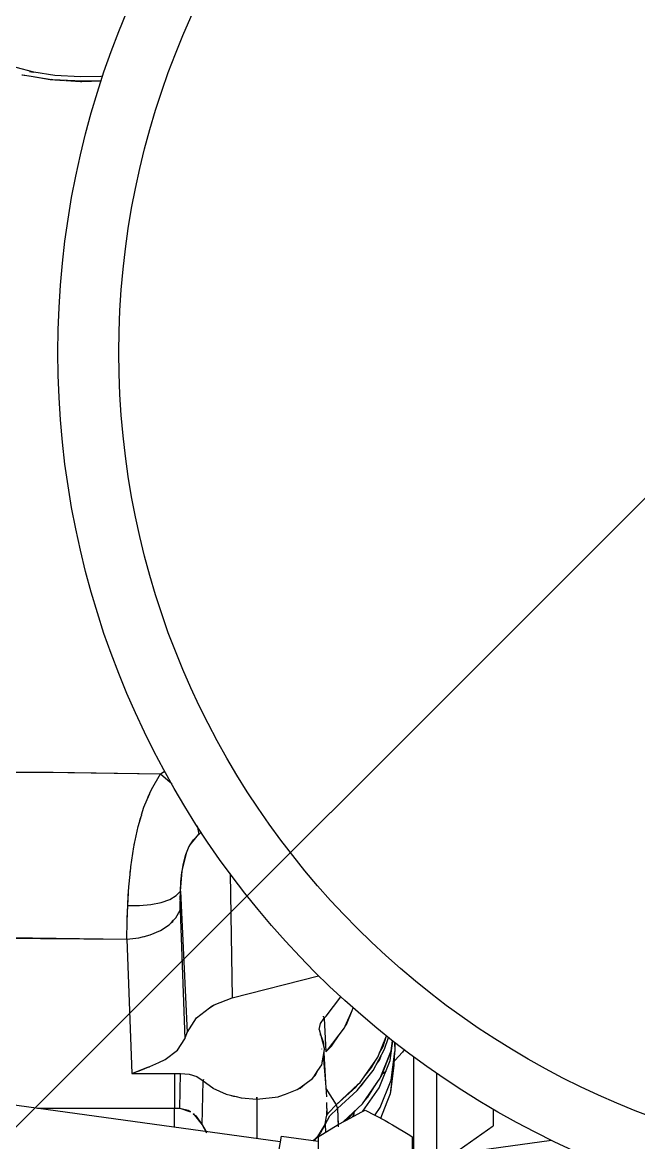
# Model space of a CAD drawing. Header units: millimetres. Extents: x 1084702 to 1166801, y 36632 to 124519.
# Drawn here: x 1102951.7 to 1103063.4, y 50461.6 to 50664.9 of the extents above; entities that cross this region are included whole.
import ezdxf

# ---------------------------------------------------------------- set-up
doc = ezdxf.new("R2010")
doc.units = ezdxf.units.MM
doc.header["$LTSCALE"] = 250
doc.layers.get('0').update_dxf_attribs({"color": 255})
doc.layers.add('%posline', color=240, linetype='Continuous')
doc.layers.add('%symbol', color=1, linetype='Continuous')
doc.styles.add('ROMANS', font='ROMANS.shx', dxfattribs={"height": 100})
doc.dimstyles.new('dott', dxfattribs={"dimscale": 100, "dimtxt": 150, "dimasz": 0.01, "dimexe": 0.5, "dimexo": 1, "dimgap": 1, "dimtad": 1, "dimdsep": 46, "dimtxsty": 'ROMANS', "dimcen": 1.5, "dimclrd": 1, "dimclre": 1, "dimclrt": 2, "dimazin": 2, "dimtfac": 1, "dimtmove": 2, "dimatfit": 3, "dimldrblk": 'DOT', "dimfxl": 1, "dimtvp": 100, "dimtolj": 1, "dimarcsym": 0})

# ---------------------------------------------------------------- blocks, each defined once
blk = doc.blocks.new('_Dot')
at = {"color": 0, "linetype": 'ByBlock', "lineweight": -2}
blk.add_line((-0.5, 0), (-1, 0), dxfattribs=at)
at = {"color": 0, "linetype": 'ByBlock', "const_width": 0.5}
blk.add_lwpolyline([(-0.25, 0, 1), (0.25, 0, 1)], format="xyb", close=True, dxfattribs=at)
blk = doc.blocks.new('GENERATOR-BORDE')
for p, q in [((-1892.25, 525.44), (-1890.97, 525.23)), ((-1892.17, 525.43), (-1892.11, 525.41)), ((-1892.11, 525.41), (-1886.89, 524.56)), ((-1890.87, 526.03), (-1890.24, 525.93)), ((-1890.56, 525.16), (-1887.13, 524.57)), ((-1887.13, 524.57), (-1884.54, 524.4)), ((-1884.31, 524.39), (-1881.64, 524.21)), ((-1881.4, 524.22), (-1877.88, 524.34)), ((-1881.64, 524.21), (-1881.41, 524.22)), ((-1901.71, 398.9), (-1890.14, 398.93)), ((-1890.14, 398.93), (-1888.16, 398.9)), ((-1888.16, 398.9), (-1886.58, 398.9)), ((-1888.12, 398.9), (-1867.11, 398.6)), ((-1886.58, 398.9), (-1867.11, 398.6)), ((-1868.79, 395.78), (-1867.11, 398.6)), ((-1867.11, 398.6), (-1866.39, 399.1)), ((-1867.11, 398.6), (-1866.38, 399.08)), ((-1867.11, 398.6), (-1865.4, 397.11)), ((-1867.11, 398.6), (-1867.1, 398.59)), ((-1865.4, 397.11), (-1865.1, 396.77)), ((-1869.55, 393.96), (-1869.09, 395.06)), ((-1869.55, 393.95), (-1869.28, 394.72)), ((-1869.28, 394.72), (-1869.05, 395.14)), ((-1869.06, 395.13), (-1868.79, 395.78)), ((-1870.56, 391.17), (-1870.14, 392.56)), ((-1870.14, 392.56), (-1869.55, 393.95)), ((-1871.19, 389.05), (-1870.59, 391.07)), ((-1870.96, 389.81), (-1870.83, 390.39)), ((-1870.83, 390.39), (-1870.55, 391.18)), ((-1871.72, 386.53), (-1871.19, 389.05)), ((-1860.5, 389.17), (-1860.2, 387.7)), ((-1871.91, 385.66), (-1871.78, 386.26)), ((-1871.89, 385.8), (-1871.71, 386.54)), ((-1861.78, 385.72), (-1860.2, 387.7)), ((-1861.76, 385.73), (-1861.18, 386.67)), ((-1861.18, 386.67), (-1860.2, 387.7)), ((-1860.2, 387.7), (-1859.76, 388.02)), ((-1860.2, 387.7), (-1860.2, 387.7)), ((-1872.51, 381.72), (-1871.96, 385.39)), ((-1871.96, 385.39), (-1871.92, 385.62)), ((-1871.91, 385.62), (-1871.89, 385.8)), ((-1863.16, 381.27), (-1862.36, 384.44)), ((-1862.55, 383.96), (-1862.05, 385.2)), ((-1862.05, 385.19), (-1861.92, 385.48)), ((-1862.04, 385.21), (-1861.96, 385.41)), ((-1861.96, 385.41), (-1861.77, 385.72)), ((-1863.15, 381.32), (-1862.98, 382.37)), ((-1862.98, 382.37), (-1862.55, 383.96)), ((-1872.86, 378.14), (-1872.64, 380.34)), ((-1872.64, 380.34), (-1872.57, 381.13)), ((-1872.62, 380.57), (-1872.55, 381.27)), ((-1872.57, 381.13), (-1872.53, 381.39)), ((-1872.54, 381.38), (-1872.51, 381.72)), ((-1863.5, 377.33), (-1863.2, 381.01)), ((-1863.42, 379.01), (-1863.26, 380.7)), ((-1863.26, 380.7), (-1863.16, 381.28)), ((-1854.53, 380.51), (-1854.16, 357.96)), ((-1854.53, 380.51), (-1854.16, 357.96)), ((-1872.92, 377.22), (-1872.86, 378.14)), ((-1863.5, 377.33), (-1863.42, 379.01)), ((-1873.08, 374.74), (-1872.93, 377)), ((-1873.08, 374.74), (-1872.97, 376.6)), ((-1872.97, 376.6), (-1872.91, 377.23)), ((-1865.47, 375.84), (-1864.28, 376.53)), ((-1865.47, 375.84), (-1864.28, 376.53)), ((-1864.28, 376.53), (-1863.5, 377.33)), ((-1864.28, 376.53), (-1863.5, 377.33)), ((-1863.58, 375.73), (-1863.5, 377.33)), ((-1863.57, 373.89), (-1863.5, 377.33)), ((-1863.5, 377.33), (-1862.29, 351.69)), ((-1873.19, 371.91), (-1873.08, 374.74)), ((-1873.17, 372.38), (-1873.08, 374.74)), ((-1873.08, 374.74), (-1870.93, 374.73)), ((-1873.08, 374.74), (-1870.93, 374.73)), ((-1870.93, 374.73), (-1868.88, 374.92)), ((-1870.93, 374.73), (-1868.88, 374.92)), ((-1868.88, 374.92), (-1867.03, 375.29)), ((-1868.88, 374.92), (-1867.03, 375.29)), ((-1867.03, 375.29), (-1865.47, 375.84)), ((-1867.03, 375.29), (-1865.47, 375.84)), ((-1863.58, 375.73), (-1863.57, 373.89)), ((-1873.23, 368.65), (-1873.19, 371.91)), ((-1873.18, 372.21), (-1873.17, 372.38)), ((-1865.17, 371.66), (-1864.77, 372.07)), ((-1864.92, 371.84), (-1864.77, 372.07)), ((-1864.77, 372.07), (-1864.36, 372.49)), ((-1864.36, 372.49), (-1863.57, 373.89)), ((-1863.57, 373.89), (-1862.72, 350.57)), ((-1863.57, 373.89), (-1862.72, 350.57)), ((-1869, 369.38), (-1867.14, 370.18)), ((-1867.14, 370.18), (-1865.57, 371.24)), ((-1865.57, 371.24), (-1865.17, 371.66)), ((-1865.17, 371.66), (-1864.92, 371.84)), ((-1918.24, 368.8), (-1890.35, 368.87)), ((-1899.25, 368.85), (-1873.23, 368.65)), ((-1890.35, 368.87), (-1873.23, 368.65)), ((-1873.23, 368.65), (-1871.06, 368.86)), ((-1873.23, 368.65), (-1872.33, 344.27)), ((-1873.23, 368.65), (-1872.33, 344.27)), ((-1871.06, 368.86), (-1870.37, 369.03)), ((-1870.37, 369.03), (-1869.69, 369.2)), ((-1870.37, 369.03), (-1870.01, 369.08)), ((-1870.01, 369.08), (-1869.69, 369.2)), ((-1869.69, 369.2), (-1869, 369.38)), ((-1854.16, 357.96), (-1838.47, 362)), ((-1857.42, 356.68), (-1854.16, 357.96)), ((-1837.09, 354.68), (-1834.45, 358.17)), ((-1837.09, 354.68), (-1834.45, 358.17)), ((-1860.59, 354.37), (-1858.26, 356.17)), ((-1858.26, 356.17), (-1857.42, 356.68)), ((-1858.26, 356.17), (-1857.79, 356.53)), ((-1857.79, 356.53), (-1857.42, 356.68)), ((-1833.63, 352.83), (-1832.4, 355.7)), ((-1833.43, 353.12), (-1832.4, 355.7)), ((-1832.4, 355.7), (-1832.21, 356.15)), ((-1862.29, 351.69), (-1860.59, 354.37)), ((-1860.76, 354.1), (-1860.12, 354.73)), ((-1838.14, 353.31), (-1837.46, 354.3)), ((-1838.14, 353.31), (-1837.46, 354.3)), ((-1837.62, 354.63), (-1837.62, 354.51)), ((-1837.62, 354.63), (-1837.62, 354.51)), ((-1837.58, 354.6), (-1837.46, 354.3)), ((-1837.46, 354.3), (-1837.09, 354.68)), ((-1837.46, 354.3), (-1837.09, 354.68)), ((-1837.46, 354.3), (-1837.13, 348.16)), ((-1837.46, 354.3), (-1837.13, 348.16)), ((-1862.72, 350.57), (-1862.29, 351.69)), ((-1862.72, 350.57), (-1862.29, 351.69)), ((-1838.35, 352.21), (-1838.14, 353.31)), ((-1838.35, 352.21), (-1838.14, 353.31)), ((-1838.35, 352.21), (-1838.08, 351.13)), ((-1838.35, 352.21), (-1838.08, 351.13)), ((-1836.84, 348.47), (-1833.75, 352.56)), ((-1833.75, 352.56), (-1833.63, 352.83)), ((-1833.63, 352.83), (-1833.43, 353.12)), ((-1864.06, 348.46), (-1862.72, 350.57)), ((-1864.06, 348.46), (-1862.72, 350.57)), ((-1838.22, 351.33), (-1838.08, 351.13)), ((-1838.08, 351.13), (-1838.08, 351.12)), ((-1838.08, 351.13), (-1838.08, 351.12)), ((-1838.08, 351.13), (-1837.59, 349.79)), ((-1838.08, 351.13), (-1837.41, 348.6)), ((-1837.59, 349.79), (-1837.59, 349.27)), ((-1837.59, 349.79), (-1837.56, 349.16)), ((-1836.15, 349.23), (-1834.74, 351.24)), ((-1827.72, 347.23), (-1826.19, 351.08)), ((-1826.78, 349.18), (-1826.18, 351.07)), ((-1826.5, 348.64), (-1825.82, 350.78)), ((-1825.86, 350.66), (-1825.81, 350.78)), ((-1825.48, 346.63), (-1825.02, 350.15)), ((-1825.31, 348.37), (-1825.07, 350.19)), ((-1824.72, 349.91), (-1824.63, 348.23)), ((-1824.72, 349.91), (-1824.63, 348.23)), ((-1824.63, 349.85), (-1824.63, 348.23)), ((-1824.63, 349.85), (-1824.63, 348.23)), ((-1866.29, 346.78), (-1864.06, 348.46)), ((-1866.29, 346.78), (-1864.06, 348.46)), ((-1837.95, 348.72), (-1837.95, 348.69)), ((-1837.95, 348.72), (-1837.95, 348.69)), ((-1837.9, 345.84), (-1837.41, 348.6)), ((-1837.59, 347.59), (-1837.59, 346.77)), ((-1837.5, 348.07), (-1837.23, 342.54)), ((-1837.13, 348.16), (-1836.84, 348.47)), ((-1836.78, 348.54), (-1836.15, 349.23)), ((-1828.6, 344.78), (-1826.5, 348.64)), ((-1827.4, 348.03), (-1826.78, 349.18)), ((-1827.3, 343.39), (-1825.31, 348.37)), ((-1827, 343.95), (-1825.36, 348.17)), ((-1825.36, 348.17), (-1825.35, 348.27)), ((-1825.31, 343.07), (-1824.63, 348.23)), ((-1825.31, 343.07), (-1824.63, 348.23)), ((-1824.76, 345.76), (-1824.63, 348.23)), ((-1824.76, 345.76), (-1824.63, 348.23)), ((-1869.15, 345.48), (-1869.11, 345.5)), ((-1869.1, 345.52), (-1869.04, 345.54)), ((-1869.04, 345.54), (-1867.41, 346.25)), ((-1867.41, 346.25), (-1866.29, 346.78)), ((-1867.41, 346.25), (-1866.29, 346.78)), ((-1838.62, 344.77), (-1837.9, 345.84)), ((-1837.81, 346.34), (-1837.59, 346.77)), ((-1837.59, 346.77), (-1837.23, 342.54)), ((-1830.93, 342.64), (-1828.24, 346.5)), ((-1828.86, 345.35), (-1828.24, 346.5)), ((-1828.24, 346.5), (-1827.72, 347.23)), ((-1827.97, 345.94), (-1827.45, 346.68)), ((-1827.46, 341.66), (-1825.48, 346.63)), ((-1827.45, 346.68), (-1827.13, 347.48)), ((-1825.43, 340.61), (-1824.76, 345.76)), ((-1825.36, 340.86), (-1824.76, 345.76)), ((-1824.71, 346.65), (-1824.67, 346.6)), ((-1821.24, 347.27), (-1821.24, 329.74)), ((-1872.33, 344.27), (-1869.42, 345.38)), ((-1872.33, 344.27), (-1870.68, 344.84)), ((-1872.33, 344.27), (-1864.61, 344.27)), ((-1871.6, 344.55), (-1871.53, 344.55)), ((-1871.17, 344.71), (-1870.99, 344.74)), ((-1870.68, 344.84), (-1869.26, 345.45)), ((-1869.24, 345.45), (-1869.15, 345.48)), ((-1864.61, 344.27), (-1863.5, 344.28)), ((-1864.61, 344.27), (-1863.5, 344.28)), ((-1864.61, 344.27), (-1864.61, 337.96)), ((-1864.61, 344.27), (-1864.61, 337.96)), ((-1863.63, 337.97), (-1863.5, 344.28)), ((-1863.63, 337.97), (-1863.5, 344.28)), ((-1863.5, 344.28), (-1861.95, 344.15)), ((-1863.5, 344.28), (-1861.95, 344.15)), ((-1861.95, 344.15), (-1860.54, 343.68)), ((-1861.95, 344.15), (-1860.54, 343.68)), ((-1860.54, 343.68), (-1859.4, 342.93)), ((-1860.54, 343.68), (-1859.4, 342.93)), ((-1839.59, 343.32), (-1839.36, 343.67)), ((-1839.36, 343.67), (-1838.62, 344.77)), ((-1839.36, 343.67), (-1839.05, 343.93)), ((-1839.05, 343.93), (-1838.62, 344.77)), ((-1831.47, 341.19), (-1828.6, 344.78)), ((-1830.29, 343.56), (-1828.86, 345.35)), ((-1827.19, 343.65), (-1827, 343.95)), ((-1826.88, 344.25), (-1826.25, 344.7)), ((-1826.88, 344.25), (-1826.25, 344.7)), ((-1817.11, 344.32), (-1817.11, 330.28)), ((-1927.04, 343.14), (-1845.42, 331.89)), ((-1859.61, 334.96), (-1859.4, 342.93)), ((-1859.61, 334.96), (-1859.4, 342.93)), ((-1859.4, 342.93), (-1859.28, 343.23)), ((-1859.4, 342.93), (-1857.63, 341.63)), ((-1857.63, 341.63), (-1857.63, 341.63)), ((-1857.63, 341.63), (-1857.62, 341.62)), ((-1857.62, 341.62), (-1855.23, 340.51)), ((-1842.33, 341.32), (-1842.08, 341.5)), ((-1842.08, 341.5), (-1840.95, 342.33)), ((-1842.08, 341.5), (-1841.79, 341.62)), ((-1841.79, 341.62), (-1840.95, 342.33)), ((-1840.95, 342.33), (-1839.59, 343.32)), ((-1837.23, 342.54), (-1837.02, 340.01)), ((-1837.15, 341.52), (-1835.27, 338.54)), ((-1837.15, 341.52), (-1835.27, 338.54)), ((-1835.27, 338.54), (-1831.3, 342.29)), ((-1835.27, 338.54), (-1831.71, 341.77)), ((-1831.71, 341.77), (-1831.3, 342.29)), ((-1831.3, 342.29), (-1830.93, 342.64)), ((-1831.06, 341.7), (-1830.68, 342.06)), ((-1830.68, 342.06), (-1830.03, 342.98)), ((-1830.54, 338.74), (-1827.3, 343.39)), ((-1830.43, 337.41), (-1827.46, 341.66)), ((-1829.55, 339.96), (-1828.01, 342.37)), ((-1827.3, 338.08), (-1825.31, 343.07)), ((-1827.3, 338.08), (-1825.31, 343.07)), ((-1855.23, 340.51), (-1853.44, 340.05)), ((-1854.32, 340.28), (-1853.91, 340.11)), ((-1853.91, 340.11), (-1853.44, 340.05)), ((-1853.44, 340.05), (-1852.54, 339.82)), ((-1852.54, 339.82), (-1849.7, 339.58)), ((-1849.7, 339.58), (-1845.82, 340.03)), ((-1849.7, 339.93), (-1849.7, 339.58)), ((-1849.7, 339.58), (-1849.7, 339.93)), ((-1849.7, 339.58), (-1849.7, 332.48)), ((-1849.7, 339.58), (-1849.7, 339.58)), ((-1845.82, 340.03), (-1845.66, 340.09)), ((-1845.66, 340.09), (-1844.45, 340.53)), ((-1845.66, 340.09), (-1845.49, 340.11)), ((-1845.49, 340.11), (-1844.45, 340.53)), ((-1844.45, 340.53), (-1842.33, 341.32)), ((-1835.05, 337.92), (-1831.47, 341.19)), ((-1830.16, 339.3), (-1829.55, 339.96)), ((-1826.02, 339.12), (-1825.43, 340.61)), ((-1825.41, 340.74), (-1825.36, 340.86)), ((-1889.46, 337.96), (-1864.63, 337.96)), ((-1864.62, 334.54), (-1864.61, 337.96)), ((-1864.61, 337.96), (-1863.63, 337.97)), ((-1864.61, 337.96), (-1863.63, 337.97)), ((-1863.63, 337.97), (-1861.68, 337.31)), ((-1863.63, 337.97), (-1862.1, 337.62)), ((-1862.1, 337.62), (-1861.72, 337.33)), ((-1837.01, 338.97), (-1836.99, 336.7)), ((-1837.01, 338.37), (-1836.96, 337.45)), ((-1836.99, 336.7), (-1836.96, 337.45)), ((-1836.68, 337.13), (-1835.27, 338.54)), ((-1836.68, 337.13), (-1835.27, 338.54)), ((-1836.43, 336.55), (-1835.05, 337.92)), ((-1836.43, 336.55), (-1835.05, 337.92)), ((-1835.27, 338.54), (-1835.05, 337.92)), ((-1835.27, 338.54), (-1835.05, 337.92)), ((-1835.05, 337.92), (-1834.95, 334.96)), ((-1835.05, 337.92), (-1834.93, 334.59)), ((-1833.95, 335.52), (-1830.54, 338.74)), ((-1832.93, 336.29), (-1831.52, 337.81)), ((-1828.24, 336.73), (-1827.3, 338.08)), ((-1827.16, 336.12), (-1826.02, 339.12)), ((-1806.83, 337.79), (-1806.83, 334.78)), ((-1861.23, 336.98), (-1859.61, 334.96)), ((-1861.19, 336.93), (-1860.72, 336.56)), ((-1860.72, 336.56), (-1859.61, 334.96)), ((-1837.31, 335), (-1836.43, 336.55)), ((-1837.31, 335), (-1836.43, 336.55)), ((-1837.31, 335), (-1837.07, 336.13)), ((-1837.07, 336.13), (-1836.99, 336.7)), ((-1836.99, 336.7), (-1836.68, 337.13)), ((-1836.99, 336.7), (-1836.68, 337.13)), ((-1834.31, 335.32), (-1834.23, 335.36)), ((-1834.23, 335.36), (-1833.56, 335.74)), ((-1833.61, 335.71), (-1832.93, 336.29)), ((-1832.24, 336.48), (-1832.03, 336.99)), ((-1832.21, 336.5), (-1832.04, 336.92)), ((-1832.04, 336.92), (-1832.03, 336.98)), ((-1832.03, 336.98), (-1831.97, 337.33)), ((-1826.41, 335.7), (-1825.81, 335.36)), ((-1825.81, 335.36), (-1825.74, 335.32)), ((-1859.61, 334.96), (-1858.93, 333.76)), ((-1859.61, 334.96), (-1858.78, 333.48)), ((-1838.58, 332.84), (-1837.31, 335)), ((-1837.31, 335), (-1837.25, 333.62)), ((-1834.91, 334.98), (-1834.31, 335.32)), ((-1825.74, 335.32), (-1825.06, 334.94)), ((-1814.03, 329.69), (-1806.83, 334.78)), ((-1845.17, 332.86), (-1838.52, 332)), ((-1839.44, 332.12), (-1838.58, 332.84)), ((-1838.52, 332.78), (-1838.52, 328.94)), ((-1821.52, 332.78), (-1821.52, 328.94)), ((-1814.62, 329.61), (-1796.22, 332.14))]:
    blk.add_line(p, q)
for points in [[(-1877.61, 525.17), (-1877.93, 525.14), (-1881.64, 525.04), (-1886.3, 525.33), (-1890.12, 525.94), (-1893.29, 526.79), (-1895.33, 527.52)], [(-1877.88, 524.35), (-1881.31, 524.26), (-1886.63, 524.53), (-1886.88, 524.56)], [(-1822.96, 348.56), (-1823.23, 348.14), (-1824.67, 346.6)], [(-1833.56, 335.74), (-1830.64, 337.31), (-1830.02, 337.58)], [(-1830.02, 337.58), (-1826.41, 335.7)], [(-1837.31, 335), (-1838.11, 333.48), (-1839.27, 332.09)], [(-1838.52, 332.78), (-1834.91, 334.98)], [(-1825.06, 334.94), (-1821.92, 333.06), (-1821.52, 332.78)], [(-1845.86, 329.07), (-1845.22, 332.91), (-1845.17, 332.86)]]:
    blk.add_lwpolyline(points)
for radius in [158.85, 147.81]:
    blk.add_circle((-1726.88, 475.05), radius)
blk = doc.blocks.new('BL_1-deck_B4_2')
blk.add_blockref('GENERATOR-BORDE', (87080.86, 18381.44))

msp = doc.modelspace()

# ---------------------------------------------------------------- hatches: boundary and pattern name
at = {"layer": '%symbol', "true_color": 0x939598}
h = msp.add_hatch(dxfattribs=at)
h.set_pattern_fill('ANSI31', color=252, scale=100)
h.paths.add_polyline_path([(1097892.6, 52632.31), (1097892.6, 43032.31), (1109392.6, 43032.31), (1109392.6, 52632.31)])

# ---------------------------------------------------------------- block references
msp.add_blockref('BL_1-deck_B4_2', (1017763.01, 31748.48))

# ---------------------------------------------------------------- leaders
at = {"layer": '%posline', "linetype": 'ByBlock'}
msp.add_leader([(1105977.01, 46518.41), (1099711.3, 53457.36)], dimstyle='dott', override={"dimasz": 2, "dimgap": 1, "dimtad": 0, "dimclrd": 256}, dxfattribs=at)

doc.saveas('drawing.dxf')
